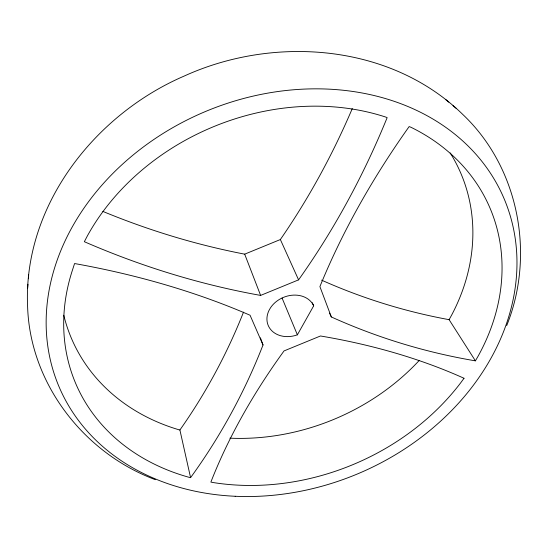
<?xml version="1.0" encoding="UTF-8"?>
<svg xmlns="http://www.w3.org/2000/svg" width="548" height="548" viewBox="0 0 548 548"><rect width="100%" height="100%" fill="white"/><g stroke="black" fill="none" stroke-linecap="round" stroke-linejoin="round"><path stroke-width="0.82" d="M506.708 325.581C535.341 254.69 518.881 167.695 463.005 114.669C390.56 43.628 273.897 35.154 184.162 76.076C94.345 114.758 22.763 206.315 27.619 306.969C30.147 383.758 84.056 453.189 155.358 479.678M27.653 288.262L27.969 284.254M28.393 278.768L28.702 274.815M475.411 360.851A1594.831 966.199 -73.2 0 1 331.341 316.963L319.902 286.611A668.334 404.842 -39.1 0 1 409.164 126.561L411.082 127.335A224.947 182.772 -22.7 0 1 478.164 356.084L475.411 360.851L449.107 319.676L451.648 315.073A211.473 176.888 -22.7 0 0 450.196 152.926M313.689 305.825L313.285 304.996A24.77 19.981 -22.7 0 0 302.599 296.331L301.695 296.05A24.77 19.981 -22.7 0 0 275.733 302.017L274.959 302.681A24.77 19.981 -22.7 0 0 270.411 307.949L268.993 310.442A24.77 19.981 -22.7 0 0 279.918 335.527L280.816 335.787A24.77 19.981 -22.7 0 0 297.372 334.835L313.689 305.825L312.271 302.722M102.819 211.398A1811.565 1121.633 -87.6 0 0 244.689 254.156L280.364 239.538A1847.397 1138.915 42.9 0 0 352.282 108.573M260.615 295.413L298.578 279.857A2221.551 1294.643 42.4 0 0 387.148 117.635L385.737 117.067A224.947 182.772 -22.7 0 0 87.344 235.955L84.344 241.709A2170.224 1271.929 -87.1 0 0 260.615 295.413L244.689 254.156M190.581 477.651L189.286 477.37A224.947 182.772 -22.7 0 1 72.644 269.52L74.576 263.54A673.369 408.048 -5.9 0 1 250.066 315.237L263.019 344.98A1605.476 974.159 28.3 0 1 190.581 477.651L179.902 429.988A1403.188 889.493 29.2 0 0 243.518 312.134M179.902 429.988L178.675 429.694A211.473 176.888 -22.7 0 1 63.78 315.244M453.025 105.682L456.094 108.271M445.757 99.606L448.785 102.154M329.526 313.134L331.341 316.963M280.364 239.538L298.578 279.857M282.076 298.05L297.372 334.835M260.416 337.821L263.019 344.98M419.254 360.426A211.473 176.888 -22.7 0 1 229.886 438.174M449.107 319.676A1395.585 883.308 -74 0 1 321.58 280.144M464.026 378.271L460.704 382.805A224.947 182.772 -22.7 0 1 212.651 482.459L210.877 482.076A590.114 354.563 -32.6 0 1 284.022 350.932L320.477 335.979A594.984 357.262 -12.5 0 1 464.026 378.271M235.161 496.269A241.579 196.506 -22.7 0 0 504.633 199.958A241.579 196.506 -22.7 0 0 104.88 181.833A241.579 196.506 -22.7 0 0 235.161 496.269"/></g></svg>
